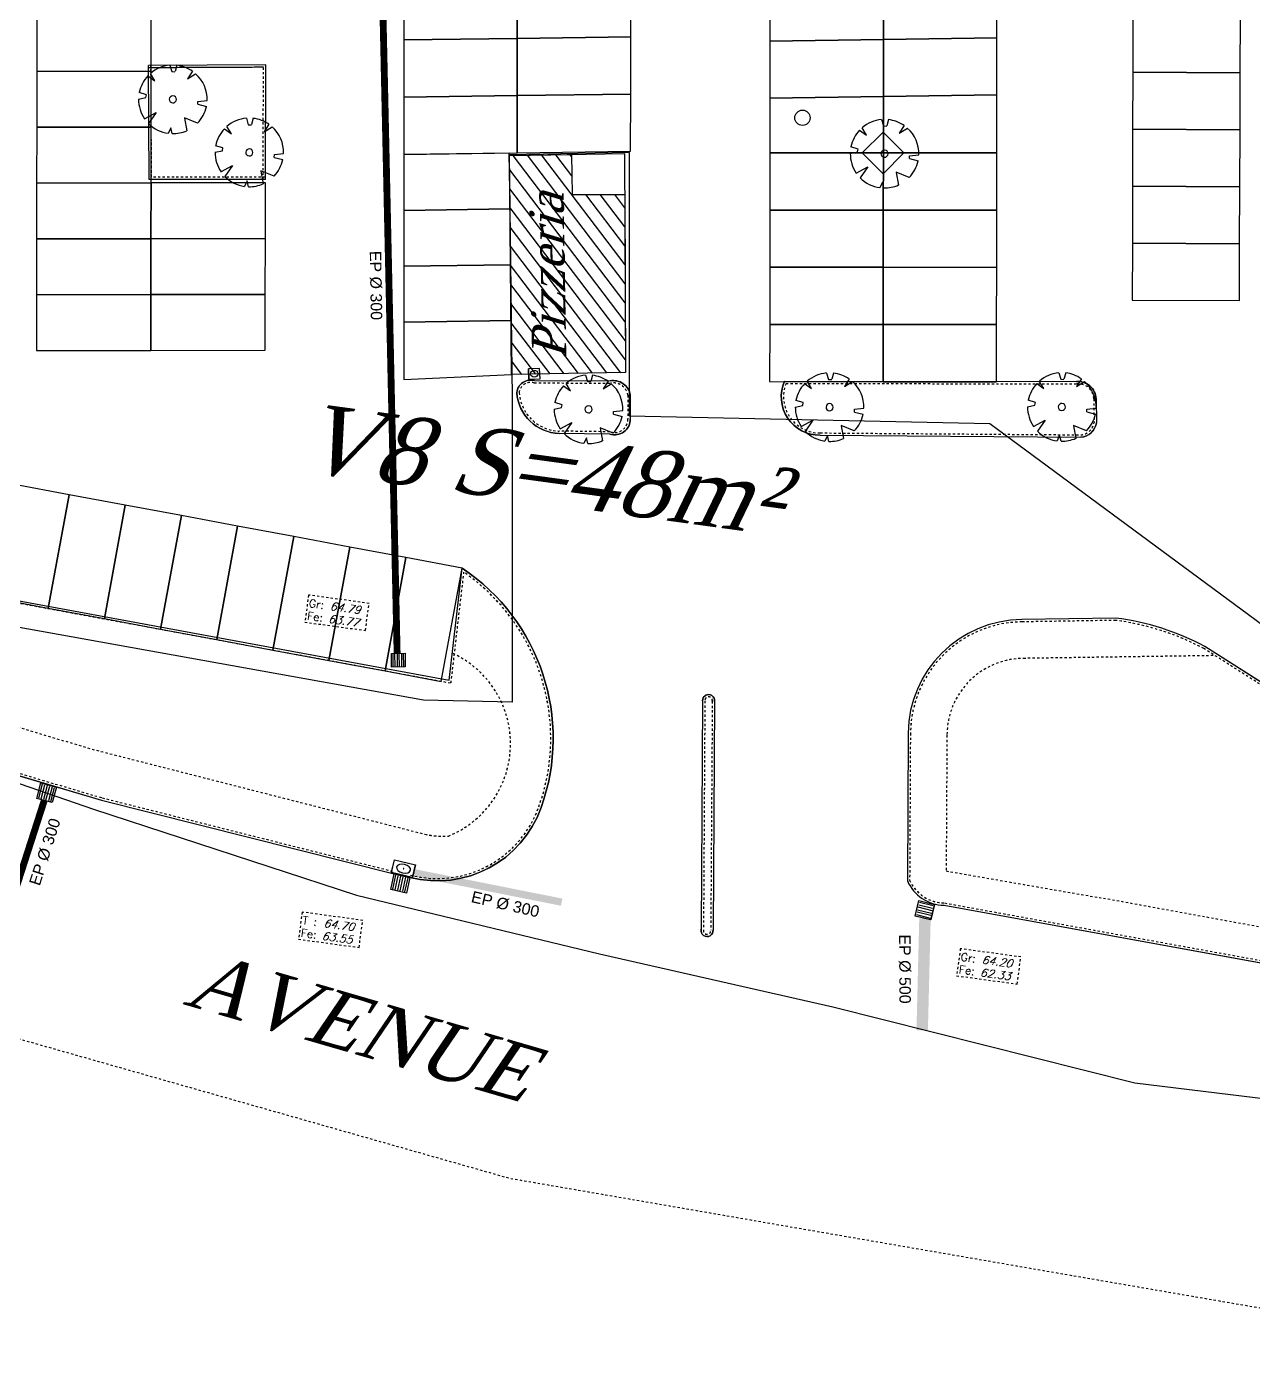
# Model space of a CAD drawing. Header units: metres. Extents: x 19 to 585, y 0 to 337.
# Drawn here: x 94.9 to 148.5, y 92.4 to 151 of the extents above; entities that cross this region are included whole.
import ezdxf

# ---------------------------------------------------------------- set-up
doc = ezdxf.new("R2010")
doc.units = ezdxf.units.M
doc.header["$LTSCALE"] = 0.01
for name, pattern in [('CACHE', [0.375, 0.25, -0.125]), ('FANTOME', [2.5, 1.25, -0.25, 0.25, -0.25, 0.25, -0.25]), ('FANTOMEx2', [5, 2.5, -0.5, 0.5, -0.5, 0.5, -0.5])]:
    doc.linetypes.add(name, pattern=pattern)
for name, color, linetype in [('BATIMENTS', 1, 'Continuous'), ('DIA', 12, 'Continuous'), ('HACHURES', 7, 'Continuous'), ('PARCELLES', 240, 'Continuous'), ('PARKINGS', 4, 'Continuous'), ('RESEAUX-EU-EP', 131, 'FANTOME'), ('SECTIONS', 200, 'FANTOMEx2'), ('Tempo_Doublon_Point', 7, 'Continuous'), ('TEXTES', 6, 'Continuous'), ('VEGETATION', 70, 'Continuous'), ('VOIRIES', 7, 'Continuous'), ('VOIRIES_temp', 7, 'Continuous')]:
    doc.layers.add(name, color=color, linetype=linetype)
doc.layers.add('CONTOURS', color=10, linetype='Continuous', plot=False)
doc.layers.add('CONTOURS3', color=40, linetype='Continuous', plot=False)
doc.styles.add('2', font='times.ttf', dxfattribs={"oblique": 18})
doc.styles.add('9', font='arial.ttf')
doc.styles.add('ROMANC', font='romanc')
doc.styles.add('ROMANS', font='romans')

# ---------------------------------------------------------------- blocks, each defined once
blk = doc.blocks.new('14')
for p, q in [((0.105, 0.947), (0.105, 0.053)), ((0.263, 0.053), (0.263, 0.947)), ((0.421, 0.947), (0.421, 0.053)), ((0.579, 0.053), (0.579, 0.947)), ((0.737, 0.947), (0.737, 0.053)), ((0.895, 0.053), (0.895, 0.947))]:
    blk.add_line(p, q)
blk.add_lwpolyline([(1, 1), (1, 0), (0, 0), (0, 1)], close=True)
blk = doc.blocks.new('89')
for p, q in [((-0.062, 0.496), (-0.031, 0.403)), ((-0.031, 0.403), (0.016, 0.403)), ((0.038, 0.499), (0.016, 0.408)), ((0.27, 0.421), (0.204, 0.309)), ((-0.376, 0.33), (-0.272, 0.262)), ((-0.272, 0.262), (-0.342, 0.365)), ((0.204, 0.309), (0.318, 0.386)), ((-0.5, -0.017), (-0.393, 0.01)), ((-0.387, 0.052), (-0.494, 0.08)), ((-0.393, 0.01), (-0.387, 0.052)), ((0.366, -0.016), (0.5, 0.004)), ((0.366, -0.058), (0.366, -0.016)), ((0.366, -0.058), (0.493, -0.085)), ((-0.402, -0.298), (-0.236, -0.199)), ((-0.236, -0.199), (-0.341, -0.366)), ((0.373, -0.333), (0.178, -0.262)), ((0.178, -0.267), (0.221, -0.449)), ((-0.016, -0.414), (-0.05, -0.498)), ((0.008, -0.5), (-0.016, -0.414))]:
    blk.add_line(p, q)
for radius, start, end in [(0.5, 97.1282, 133.1389), (0.5, 57.2576, 85.6909), (0.5, 138.6794, 170.7569), (0.5, 0.5061, 50.5565), (0.052, 90.001, 270.001), (0.052, 269.999, 89.999), (0.5, 181.9896, 216.5435), (0.5, 318.2406, 350.2558), (0.5, 226.9795, 264.292), (0.5, 270.9307, 296.2059)]:
    blk.add_arc((0, 0), radius, start, end)
blk = doc.blocks.new('18')
at = {"linetype": 'ByBlock'}
for p, q in [((0, 0), (0, 0.375)), ((1, 0), (1, 0.375))]:
    blk.add_line(p, q, dxfattribs=at)
at = {"flags": 128}
for points in [[(0, 0), (0, 1)], [(1, 0), (1, 1)]]:
    blk.add_lwpolyline(points, dxfattribs=at)
blk.add_lwpolyline([(0, 0), (1, 0), (1, 1), (0, 1)], close=True)
for radius in [0.33, 0.0125]:
    blk.add_circle((0.5, 0.5), radius)
blk = doc.blocks.new('116')
blk.add_circle((0, 0), 0.5)
blk = doc.blocks.new('Gt2')
blk.add_lwpolyline([(0, 0), (2.673, 0), (2.673, 1.195), (0, 1.195)], close=True)
at = {"style": 'ROMANC'}
for s, p in [('Gr:', (0.068, 0.678)), ('Fe:', (0.068, 0.12))]:
    blk.add_text(s, height=0.35, dxfattribs=at).set_placement(p)
at = {"style": 'ROMANS', "oblique": 18, "flags": 4}
for tag, p in [('TAMPON', (0.996, 0.678)), ('FE', (0.996, 0.118))]:
    blk.add_attdef(tag, p, '', height=0.35, dxfattribs=at)
blk = doc.blocks.new('Ct2')
blk.add_lwpolyline([(0, 0), (2.673, 0), (2.673, 1.195), (0, 1.195)], close=True)
at = {"style": 'ROMANC'}
for s, p in [('T :', (0.068, 0.678)), ('Fe:', (0.068, 0.12))]:
    blk.add_text(s, height=0.35, dxfattribs=at).set_placement(p)
at = {"style": 'ROMANS', "oblique": 18, "flags": 4}
for tag, p in [('TAMPON', (0.996, 0.678)), ('FE', (0.996, 0.118))]:
    blk.add_attdef(tag, p, '', height=0.35, dxfattribs=at)

msp = doc.modelspace()

# ---------------------------------------------------------------- hatches: boundary and pattern name
at = {"layer": 'HACHURES'}
h = msp.add_hatch(dxfattribs=at)
h.set_pattern_fill('_USER', color=256, scale=0.5, angle=127.23401, style=0, pattern_type=0)
h.set_pattern_definition([(127.23401086, (48295.0689, -734406.4977), (-0.3980854434, -0.30253591482), [])])
h.paths.add_polyline_path([(116.065, 135.819), (121.047, 135.904), (121.015, 143.697), (118.708, 143.699), (118.683, 145.451), (115.976, 145.406)])

# ---------------------------------------------------------------- linework, layer by layer
at = {"layer": 'BATIMENTS'}
msp.add_lwpolyline([(115.976, 145.406), (118.683, 145.451), (118.708, 143.699), (121.015, 143.697), (121.047, 135.904), (116.065, 135.819)], close=True, dxfattribs=at)
at = {"layer": 'CONTOURS'}
msp.add_lwpolyline([(164.689, 113.208), (136.982, 133.663), (121.216, 133.996), (121.216, 145.534), (115.962, 145.438), (116.083, 134.82), (116.083, 121.497), (112.207, 121.581), (59.07, 131.134), (59.509, 190.788), (94.065, 190.788), (94.065, 194.625), (148.749, 194.625)], dxfattribs=at)
at = {"layer": 'CONTOURS3'}
msp.add_lwpolyline([(164.689, 113.208), (136.982, 133.663), (121.216, 133.996), (121.216, 145.534), (115.962, 145.438), (116.083, 134.82), (116.083, 121.497), (112.207, 121.581), (59.07, 131.134), (59.509, 190.788), (94.065, 190.788), (94.065, 194.625), (148.749, 194.625)], dxfattribs=at)
msp.add_lwpolyline([(115.976, 145.406), (118.683, 145.451), (118.708, 143.699), (121.015, 143.697), (121.047, 135.904), (116.065, 135.819)], close=True, dxfattribs=at)
at = {"layer": 'DIA', "flags": 128}
msp.add_lwpolyline([(121.007, 145.49), (121.047, 135.904), (116.065, 135.819), (115.976, 145.406), (121.007, 145.49)], close=True, dxfattribs=at)
at = {"layer": 'PARCELLES'}
msp.add_lwpolyline([(150.874, 208.843), (121.269, 209.603), (91.177, 209.635), (61.97, 209.597), (41.416, 151.948), (51.329, 132.717), (59.176, 130.125), (83.326, 121.792), (97.778, 116.809), (109.277, 113.043), (119.911, 110.487), (130.113, 108.156), (143.32, 104.841), (152.174, 103.762)], dxfattribs=at)
at = {"layer": 'PARKINGS'}
for points in [[(116.319, 153.034), (111.347, 152.963), (111.345, 150.457), (116.315, 150.528)], [(121.288, 153.105), (116.319, 153.034), (116.315, 150.528), (121.282, 150.598)], [(132.329, 152.987), (127.36, 152.915), (127.364, 150.443), (127.364, 150.412), (132.328, 150.485)], [(137.299, 153.059), (132.329, 152.987), (132.328, 150.485), (137.294, 150.557)], [(100.305, 151.533), (95.297, 151.526), (95.295, 149.084), (100.302, 149.09), (100.302, 149.341)], [(147.94, 151.515), (143.24, 151.543), (143.233, 149.051), (147.932, 149.023)], [(116.315, 150.528), (111.345, 150.457), (111.345, 148.966), (111.345, 147.951), (116.311, 148.022)], [(121.282, 150.598), (116.315, 150.528), (116.311, 148.022), (121.276, 148.092)], [(132.328, 150.485), (127.364, 150.412), (127.362, 147.91), (132.326, 147.982)], [(137.294, 150.465), (137.294, 150.557), (132.328, 150.485), (132.326, 147.982), (137.291, 148.054)], [(100.302, 149.09), (95.295, 149.084), (95.293, 146.641), (100.299, 146.648)], [(147.932, 149.023), (143.233, 149.051), (143.227, 146.559), (147.924, 146.531)], [(116.311, 148.022), (111.345, 147.951), (111.346, 145.445), (116.308, 145.516)], [(121.276, 148.092), (116.311, 148.022), (116.308, 145.516), (121.269, 145.586)], [(132.326, 147.982), (127.362, 147.91), (127.36, 145.522), (132.324, 145.517)], [(137.291, 148.054), (132.326, 147.982), (132.324, 145.517), (137.288, 145.513)], [(100.299, 146.648), (95.293, 146.641), (95.292, 144.198), (100.296, 144.205)], [(147.924, 146.531), (143.227, 146.559), (143.221, 144.066), (147.917, 144.038)], [(132.324, 145.517), (127.36, 145.522), (127.358, 143.019), (132.322, 143.015)], [(137.288, 145.513), (132.324, 145.517), (132.322, 143.015), (137.285, 143.01)], [(115.963, 145.511), (111.346, 145.445), (111.348, 143.003), (115.998, 143.069)], [(100.296, 144.205), (95.292, 144.198), (95.29, 141.755), (100.293, 141.762)], [(105.3, 144.211), (100.296, 144.205), (100.293, 141.762), (105.297, 141.769)], [(147.917, 144.038), (143.221, 144.066), (143.215, 141.574), (147.909, 141.546)], [(115.998, 143.069), (111.348, 143.003), (111.349, 140.561), (116.02, 140.627)], [(132.322, 143.015), (127.358, 143.019), (127.355, 140.517), (132.32, 140.512)], [(137.285, 143.01), (132.322, 143.015), (132.32, 140.512), (137.283, 140.508)], [(100.293, 141.762), (95.29, 141.755), (95.288, 139.312), (100.291, 139.319)], [(105.297, 141.769), (100.293, 141.762), (100.291, 139.319), (105.293, 139.326)], [(147.909, 141.546), (143.215, 141.574), (143.209, 139.082), (147.902, 139.054)], [(116.02, 140.627), (111.349, 140.561), (111.35, 138.118), (116.043, 138.185)], [(132.32, 140.512), (127.355, 140.517), (127.353, 138.015), (132.319, 138.01)], [(137.283, 140.508), (132.32, 140.512), (132.319, 138.01), (137.28, 138.006)], [(100.291, 139.319), (95.288, 139.312), (95.286, 136.87), (100.288, 136.876)], [(105.293, 139.326), (100.291, 139.319), (100.288, 136.876), (105.29, 136.883)], [(116.043, 138.185), (111.35, 138.118), (111.351, 135.6), (116.065, 135.819)], [(132.319, 138.01), (127.353, 138.015), (127.351, 135.512), (132.317, 135.508)], [(137.28, 138.006), (132.319, 138.01), (132.317, 135.508), (137.277, 135.503)], [(96.712, 130.566), (94.256, 131.024), (93.344, 126.062), (95.799, 125.604)], [(99.167, 130.108), (96.712, 130.566), (95.799, 125.604), (98.255, 125.146)], [(101.623, 129.649), (99.167, 130.108), (98.255, 125.146), (100.711, 124.687)], [(104.078, 129.191), (101.623, 129.649), (100.711, 124.687), (103.166, 124.229)], [(106.534, 128.733), (104.078, 129.191), (103.166, 124.229), (105.622, 123.771)], [(108.989, 128.274), (106.534, 128.733), (105.622, 123.771), (108.077, 123.312)], [(111.445, 127.816), (108.989, 128.274), (108.077, 123.312), (110.533, 122.854)], [(113.9, 127.358), (111.445, 127.816), (110.533, 122.854), (112.988, 122.396)]]:
    msp.add_lwpolyline(points, close=True, dxfattribs=at)
at = {"layer": 'RESEAUX-EU-EP', "flags": 128}
for points, const_width in [([(111.059, 123.595), (110.44, 151.591)], 0.3), ([(95.625, 117.19), (94.24, 112.891)], 0.3), ([(111.784, 114.029), (118.256, 112.741)], 0.32), ([(134.145, 112.029), (134.024, 107.132)], 0.5)]:
    msp.add_lwpolyline(points, dxfattribs=dict(at, const_width=const_width))
at = {"layer": 'SECTIONS', "flags": 128}
msp.add_lwpolyline([(96.143, 336.845), (60.167, 229.188), (26.443, 128.138), (48.998, 119.704), (115.952, 100.671), (160.748, 92.928), (164.732, 92.428), (215.024, 88.441), (247.79, 84.568), (293.268, 79.16), (303.759, 77.903), (356.567, 68.312), (397.868, 61.06), (475.6, 35.602), (493.141, 29.767), (496.285, 37.529), (575.883, 253.691)], dxfattribs=at)
at = {"layer": 'Tempo_Doublon_Point'}
msp.add_lwpolyline([(150.874, 208.843), (121.269, 209.603), (91.177, 209.635), (61.97, 209.597), (41.416, 151.948), (51.329, 132.717), (59.176, 130.125), (83.326, 121.792), (97.778, 116.809), (109.277, 113.043), (119.911, 110.487), (130.113, 108.156), (143.32, 104.841), (152.174, 103.762)], dxfattribs=at)
at = {"layer": 'VOIRIES'}
for points in [[(59.463, 192.808), (46.175, 155.949), (44.886, 151.793, 0.152401), (45.476, 138.373, 0.153715), (59.444, 128.634), (98.133, 117.208), (110.93, 113.974)], [(64.79, 136.524), (64.229, 131.498), (91.28, 126.525), (113.329, 122.447), (113.9, 127.358, -0.344483), (117.355, 116.881, -0.388455), (111.614, 113.826, -1.773795)], [(118.148, 133.247, -0.386312), (116.292, 135.029, -0.466697), (117.07, 135.557), (120.374, 135.544, -0.428298), (121.254, 134.924), (121.254, 133.886, -0.516074), (120.361, 133.217, -9.93785)], [(129.562, 133.168, -0.545742), (128.001, 135.534), (140.767, 135.511, -0.428708), (141.629, 134.764), (141.642, 133.713, -0.364408), (140.963, 133.084, 8.142453)], [(165.063, 110.829), (162.674, 112.022), (160.415, 114.005), (157.384, 116.714), (152.377, 120.113), (146.389, 123.925, 0.089813), (142.497, 125.168), (138.388, 125.103, 0.407765), (133.407, 120.138), (133.375, 113.682, 0.296434), (134.987, 112.607, 1.02075)], [(124.418, 121.546, -1.093798), (124.943, 121.526), (124.875, 111.53, -1.181104), (124.358, 111.554)]]:
    msp.add_lwpolyline(points, format="xyb", dxfattribs=at)
at = {"layer": 'VOIRIES', "linetype": 'CACHE'}
for points in [[(59.557, 192.774), (46.27, 155.917), (44.982, 151.765, 0.152198), (45.565, 138.422, 0.153566), (59.473, 128.73), (98.16, 117.304), (110.954, 114.071)], [(64.79, 136.524), (58.222, 139.308, 0.056558), (55.273, 140.179), (48.732, 140.929, 0.379736), (48.038, 139.776, 0.162014), (61.283, 130.243), (97.717, 119.435), (112.27, 115.715, 0.074879), (113.304, 115.631, 0.658134), (113.467, 123.633)], [(64.69, 136.535), (64.119, 131.416), (91.262, 126.426), (113.416, 122.33), (113.981, 127.182, -0.339311), (117.261, 116.914, -0.388467), (111.639, 113.923, -0.388467)], [(118.151, 133.347, -0.384919), (116.392, 135.027, -0.469605), (117.056, 135.457), (120.384, 135.443, -0.429455), (121.154, 134.916), (121.154, 133.885, -0.51672), (120.391, 133.312, -0.51672)], [(129.561, 133.268, -0.532574), (128.068, 135.434), (140.771, 135.411, -0.430031), (141.529, 134.761), (141.542, 133.719, -0.361387), (140.958, 133.184, -0.361387)], [(165.018, 110.74), (162.618, 111.938), (160.348, 113.93), (157.323, 116.635), (152.322, 120.029), (146.339, 123.839, 0.089564), (142.491, 125.068), (138.389, 125.003, 0.407762), (133.507, 120.137), (133.475, 113.703, 0.293103), (134.988, 112.707, 0.293103)], [(124.518, 121.551, -1.111858), (124.843, 121.534), (124.775, 111.523, -1.201865), (124.456, 111.533, -1.201865)]]:
    msp.add_lwpolyline(points, format="xyb", dxfattribs=at)
at = {"layer": 'VOIRIES', "flags": 128}
for points in [[(105.3, 144.355), (105.31, 149.363), (100.191, 149.34)], [(105.3, 144.355), (100.217, 144.352), (100.191, 149.34)], [(120.361, 133.217), (118.148, 133.247)], [(129.562, 133.168), (140.963, 133.084)], [(124.418, 121.546), (124.358, 111.554)]]:
    msp.add_lwpolyline(points, dxfattribs=at)
at = {"layer": 'VOIRIES', "linetype": 'CACHE', "flags": 128}
for points in [[(105.2, 144.355), (105.21, 149.262), (100.191, 149.24)], [(105.3, 144.455), (100.316, 144.452), (100.291, 149.341)], [(120.362, 133.317), (118.149, 133.347)], [(129.563, 133.268), (140.964, 133.184)], [(146.75, 123.527), (138.527, 123.406)], [(124.518, 121.546), (124.458, 111.553)], [(135.106, 120.045), (135.071, 114.106)], [(135.071, 114.106), (141.851, 112.926)]]:
    msp.add_lwpolyline(points, dxfattribs=at)
at = {"layer": 'VOIRIES', "flags": 128}
msp.add_lwpolyline([(132.313, 144.607), (133.22, 145.516), (132.31, 146.423), (131.403, 145.514)], close=True, dxfattribs=at)
at = {"layer": 'VOIRIES', "linetype": 'CACHE', "flags": 128}
msp.add_lwpolyline([(138.527, 123.406, 0.418094), (135.106, 120.045)], format="xyb", dxfattribs=at)
at = {"layer": 'VOIRIES', "linetype": 'CACHE'}
for points in [[(135.004, 112.705), (179.818, 104.564), (192.51, 101.26), (258.626, 94.655)], [(258.08, 96.045), (193.03, 102.625), (180.409, 105.857), (141.851, 112.926)]]:
    msp.add_lwpolyline(points, dxfattribs=at)
at = {"layer": 'VOIRIES'}
msp.add_lwpolyline([(134.987, 112.607), (179.796, 104.466), (192.493, 101.161), (258.616, 94.556)], dxfattribs=at)
at = {"layer": 'VOIRIES_temp'}
for p, q in [((105.31, 149.363), (100.191, 149.34)), ((100.217, 144.352), (100.191, 149.34)), ((105.3, 144.355), (105.31, 149.363)), ((132.31, 146.423), (131.403, 145.514)), ((133.22, 145.516), (132.31, 146.423)), ((132.313, 144.607), (133.22, 145.516)), ((132.313, 144.607), (131.403, 145.514)), ((105.3, 144.355), (100.217, 144.352)), ((117.291, 136.09), (116.806, 136.071)), ((116.823, 135.621), (116.806, 136.071)), ((116.806, 136.071), (116.823, 135.621)), ((116.823, 135.621), (117.309, 135.64)), ((117.07, 135.557), (120.374, 135.544)), ((117.309, 135.64), (117.291, 136.09)), ((117.309, 135.64), (117.291, 136.09)), ((128.001, 135.534), (140.767, 135.511)), ((121.254, 134.924), (121.254, 133.886)), ((141.629, 134.764), (141.642, 133.713)), ((120.361, 133.217), (118.148, 133.247)), ((129.562, 133.168), (140.963, 133.084)), ((59.444, 128.634), (98.133, 117.208)), ((113.329, 122.447), (113.9, 127.358)), ((91.28, 126.525), (113.329, 122.447)), ((142.497, 125.168), (138.388, 125.103)), ((152.377, 120.113), (146.389, 123.925)), ((110.806, 123.624), (111.405, 123.631)), ((110.814, 123.025), (110.806, 123.624)), ((110.869, 123.593), (110.876, 123.057)), ((110.971, 123.058), (110.964, 123.594)), ((111.059, 123.595), (111.065, 123.059)), ((111.16, 123.061), (111.153, 123.596)), ((111.248, 123.597), (111.255, 123.062)), ((111.349, 123.063), (111.342, 123.598)), ((111.405, 123.631), (111.412, 123.032)), ((111.412, 123.032), (110.814, 123.025)), ((124.418, 121.546), (124.358, 111.554)), ((124.943, 121.526), (124.875, 111.53)), ((133.407, 120.138), (133.375, 113.682)), ((95.297, 117.277), (95.478, 117.956)), ((95.478, 117.956), (96.157, 117.775)), ((95.54, 117.901), (95.378, 117.294)), ((95.485, 117.265), (95.647, 117.872)), ((95.754, 117.844), (95.593, 117.237)), ((95.7, 117.208), (95.862, 117.815)), ((95.969, 117.787), (95.807, 117.18)), ((95.915, 117.151), (96.076, 117.758)), ((96.157, 117.775), (95.976, 117.096)), ((95.976, 117.096), (95.297, 117.277)), ((98.133, 117.208), (110.93, 113.974)), ((110.811, 114.046), (110.946, 114.599)), ((110.811, 114.046), (110.946, 114.599)), ((110.946, 114.599), (111.868, 114.374)), ((110.782, 113.29), (110.93, 113.974)), ((111.733, 113.821), (110.811, 114.046)), ((110.994, 113.922), (110.861, 113.311)), ((110.93, 113.974), (111.614, 113.826)), ((110.969, 113.288), (111.102, 113.899)), ((111.21, 113.875), (111.077, 113.264)), ((111.186, 113.241), (111.318, 113.852)), ((111.733, 113.821), (111.868, 114.374)), ((111.868, 114.374), (111.733, 113.821)), ((111.466, 113.142), (110.782, 113.29)), ((111.426, 113.829), (111.294, 113.217)), ((111.402, 113.194), (111.534, 113.805)), ((111.614, 113.826), (111.466, 113.142)), ((133.718, 112.133), (133.883, 112.81)), ((133.883, 112.81), (134.56, 112.645)), ((134.506, 112.582), (133.902, 112.73)), ((134.394, 111.968), (133.718, 112.133)), ((133.771, 112.196), (134.376, 112.048)), ((134.402, 112.155), (133.797, 112.303)), ((133.823, 112.409), (134.428, 112.262)), ((134.454, 112.369), (133.849, 112.516)), ((133.875, 112.623), (134.48, 112.475)), ((134.56, 112.645), (134.394, 111.968)), ((134.987, 112.607), (179.796, 104.466))]:
    msp.add_line(p, q, dxfattribs=at)
at = {"layer": 'VOIRIES_temp', "linetype": 'CACHE'}
for p, q in [((105.21, 149.262), (100.191, 149.24)), ((100.316, 144.452), (100.291, 149.341)), ((105.2, 144.355), (105.21, 149.262)), ((105.3, 144.455), (100.316, 144.452)), ((117.056, 135.457), (120.384, 135.443)), ((128.068, 135.434), (140.771, 135.411)), ((121.154, 134.916), (121.154, 133.885)), ((141.529, 134.761), (141.542, 133.719)), ((120.362, 133.317), (118.149, 133.347)), ((129.563, 133.268), (140.964, 133.184)), ((61.283, 130.243), (97.717, 119.435)), ((59.473, 128.73), (98.16, 117.304)), ((113.416, 122.33), (113.981, 127.182)), ((91.262, 126.426), (113.416, 122.33)), ((142.491, 125.068), (138.389, 125.003)), ((152.322, 120.029), (146.339, 123.839)), ((146.75, 123.527), (138.527, 123.406)), ((124.518, 121.546), (124.458, 111.553)), ((124.843, 121.534), (124.775, 111.523)), ((133.507, 120.137), (133.475, 113.703)), ((135.106, 120.045), (135.071, 114.106)), ((97.717, 119.435), (112.27, 115.715)), ((98.16, 117.304), (110.954, 114.071)), ((135.071, 114.106), (141.851, 112.926)), ((135.004, 112.705), (179.818, 104.564)), ((180.409, 105.857), (141.851, 112.926))]:
    msp.add_line(p, q, dxfattribs=at)
at = {"layer": 'VOIRIES_temp', "linetype": 'ByBlock'}
for p, q in [((116.823, 135.621), (116.817, 135.79)), ((117.309, 135.64), (117.302, 135.809)), ((110.811, 114.046), (110.862, 114.253)), ((111.733, 113.821), (111.784, 114.029))]:
    msp.add_line(p, q, dxfattribs=at)
at = {"layer": 'VOIRIES_temp'}
msp.add_circle((128.788, 147.053), 0.335, dxfattribs=at)
for centre, radius, start, end in [((116.902, 134.967), 0.613, 74.09503, 174.16834), ((120.519, 134.814), 0.744, 8.48391, 101.22524), ((118.201, 135.16), 1.913, 183.91945, 268.40809), ((129.543, 134.853), 1.686, 156.1539, 270.6465), ((140.842, 134.727), 0.788, 2.68032, 95.50113), ((120.57, 133.869), 0.685, 252.23177, 1.42008), ((140.928, 133.803), 0.719, 272.76979, 352.85831), ((108.927, 119.909), 8.956, 340.23398, 56.2659), ((138.436, 120.075), 5.029, 90.54459, 179.2802), ((141.01, 113.8), 11.465, 62.02117, 82.5497), ((124.682, 121.56), 0.264, 352.68662, 182.94668), ((112.815, 118.491), 4.817, 255.55626, 340.47183), ((135.008, 114.384), 1.778, 203.26977, 269.31619), ((124.615, 111.499), 0.262, 167.85587, 6.84216)]:
    msp.add_arc(centre, radius, start, end, dxfattribs=at)
at = {"layer": 'VOIRIES_temp', "linetype": 'CACHE'}
for centre, radius, start, end in [((116.902, 134.967), 0.513, 72.62547, 173.24547), ((118.201, 135.16), 1.813, 184.19747, 268.40809), ((120.519, 134.814), 0.644, 9.12079, 102.08611), ((129.543, 134.853), 1.586, 158.49199, 270.6465), ((140.842, 134.727), 0.688, 2.81862, 95.89545), ((120.57, 133.869), 0.585, 252.23177, 1.53693), ((140.928, 133.803), 0.619, 272.76979, 352.24657), ((108.927, 119.909), 8.856, 340.23264, 55.20311), ((138.436, 120.075), 4.929, 90.54089, 179.27587), ((141.01, 113.8), 11.365, 62.04095, 82.51293), ((111.663, 119.667), 4.357, 292.13581, 65.5369), ((138.475, 120.038), 3.369, 89.11583, 179.87391), ((124.682, 121.56), 0.164, 350.819, 182.94668), ((112.815, 118.491), 4.717, 255.55626, 340.47435), ((113.067, 119.106), 3.484, 256.77076, 273.89968), ((135.008, 114.384), 1.678, 203.97208, 269.31619), ((124.615, 111.499), 0.162, 167.85587, 8.80858)]:
    msp.add_arc(centre, radius, start, end, dxfattribs=at)
at = {"layer": 'VOIRIES_temp'}
for major_axis in [(0.16, 0.006), (0.00607, 0.00023)]:
    msp.add_ellipse((117.057, 135.856), major_axis=major_axis, ratio=0.926167, dxfattribs=at)
at = {"layer": 'VOIRIES_temp', "extrusion": (0, 0, -1)}
for major_axis in [(-0.304, 0.074), (-0.0115, 0.0028)]:
    msp.add_ellipse((111.34, 114.21), major_axis=major_axis, ratio=0.599731, dxfattribs=at)

# ---------------------------------------------------------------- block references
at = {"layer": 'RESEAUX-EU-EP'}
ref = msp.add_blockref('Gt2', (107.023, 124.99), dxfattribs=dict(at, rotation=352.2340108679559))
ref.add_attrib('TAMPON', '64.79', (108.101, 125.527), dxfattribs={"layer": '0', "linetype": 'Continuous', "height": 0.35, "rotation": 352.23401, "style": 'ROMANS', "oblique": 18, "flags": 4})
ref.add_attrib('FE', '63.77', (108.026, 124.972), dxfattribs={"layer": '0', "linetype": 'Continuous', "height": 0.35, "rotation": 352.23401, "style": 'ROMANS', "oblique": 18, "flags": 4})
at = {"layer": 'RESEAUX-EU-EP', "rotation": 352.2340108679559}
msp.add_blockref('Ct2', (106.745, 111.122), dxfattribs=at).add_auto_attribs({'FE': '63.55', 'TAMPON': '64.70'})
at = {"layer": 'RESEAUX-EU-EP'}
ref = msp.add_blockref('Gt2', (135.53, 109.522), dxfattribs=dict(at, rotation=352.2340108679559))
ref.add_attrib('TAMPON', '64.20', (136.608, 110.06), dxfattribs={"layer": '0', "linetype": 'Continuous', "height": 0.35, "rotation": 352.23401, "style": 'ROMANS', "oblique": 18, "flags": 4})
ref.add_attrib('FE', '62.33', (136.532, 109.505), dxfattribs={"layer": '0', "linetype": 'Continuous', "height": 0.35, "rotation": 352.23401, "style": 'ROMANS', "oblique": 18, "flags": 4})
at = {"layer": 'VEGETATION', "xscale": 3.000000000001676, "yscale": 3.000000000000154, "zscale": 3, "rotation": 357.8440070338004}
for p in [(101.249, 147.859), (104.593, 145.538), (132.377, 145.483), (119.43, 134.299), (129.973, 134.395), (140.131, 134.402)]:
    msp.add_blockref('89', p, dxfattribs=at)
at = {"layer": 'VOIRIES'}
for name, p, xscale, yscale, zscale, rotation in [('116', (128.788, 147.053), 0.6699999999970867, 0.6700000000127703, 0.6700000000000017, 357.8440070300223), ('18', (116.823, 135.621), 0.4858736622543169, 0.4500000000113492, 0.4858736622632591, 2.206293639232992), ('14', (110.814, 123.025), 0.5989465235478992, 0.5989465235325291, 0.5989465235393894, 0.7168801845466621), ('14', (95.297, 117.277), 0.7027568949129254, 0.7027568949265952, 0.7027568949247609, 345.111099084276), ('18', (111.733, 113.821), 0.9489671303814973, -0.5691252298131856, 0.9489671303770919, 166.2914336221529), ('14', (110.782, 113.29), 0.699590371756309, 0.6995903717471507, 0.6995903717591858, 347.7762569191989), ('14', (133.883, 112.81), 0.6965790585788937, 0.6965790585385502, 0.6965790585304106, 256.2671431406547)]:
    msp.add_blockref(name, p, dxfattribs=dict(at, xscale=xscale, yscale=yscale, zscale=zscale, rotation=rotation))

# ---------------------------------------------------------------- texts
at = {"layer": 'DIA', "style": '2', "oblique": 18}
msp.add_text('V8 S=48m²', height=3, rotation=352.23401, dxfattribs=at).set_placement((106.623, 131.646))
at = {"layer": 'RESEAUX-EU-EP', "style": '9'}
for s, rotation, p in [('EP %%C 300', 270.88572, (109.862, 141.229)), ('EP %%C 300', 72.26952, (95.424, 113.427)), ('EP %%C 300', 347.00826, (114.262, 112.751)), ('EP %%C 500', 270.22805, (133.015, 111.331))]:
    msp.add_text(s, height=0.5, rotation=rotation, dxfattribs=at).set_placement(p)
at = {"layer": 'TEXTES', "style": '2', "oblique": 18}
for s, height, rotation, p in [('Pizzeria', 1.5, 90.98681, (118.462, 136.48)), ('AVENUE', 2.5, 343.79344, (101.64, 108.293))]:
    msp.add_text(s, height=height, rotation=rotation, dxfattribs=at).set_placement(p)

doc.saveas('drawing.dxf')
